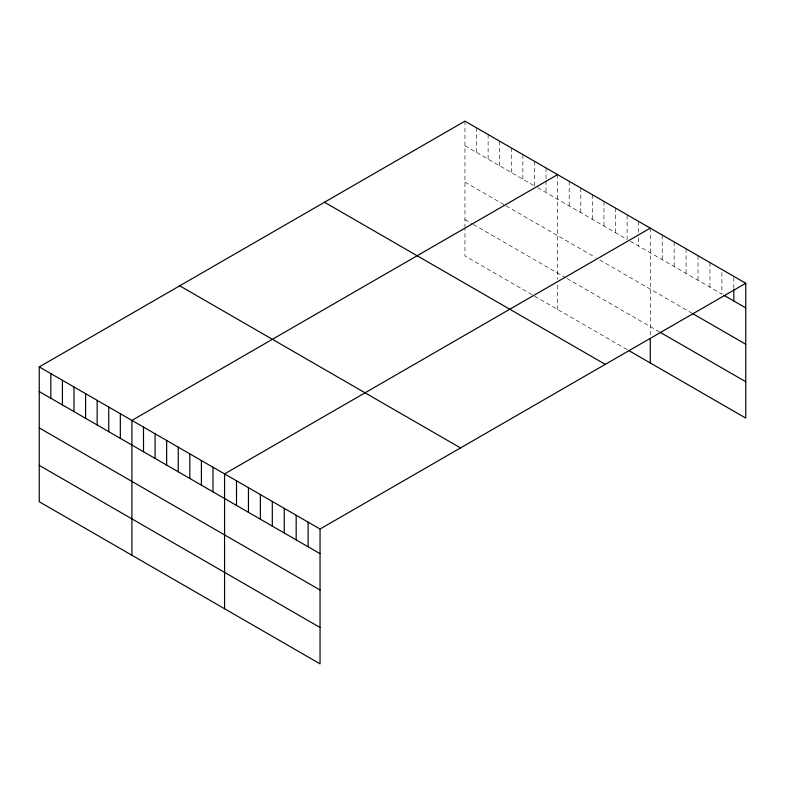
<?xml version="1.0" encoding="UTF-8"?>
<svg xmlns="http://www.w3.org/2000/svg" width="785" height="785" viewBox="0 0 785 785"><rect width="100%" height="100%" fill="white"/><g stroke="black" fill="none" stroke-linecap="round" stroke-linejoin="round"><path stroke-width="0.59" stroke-dasharray="3.92 2.94" d="M464.955 121.145L464.955 226.875M464.955 145.765L533.398 185.28M537.617 187.713L627.117 239.386L627.117 214.766M630.277 241.211L721.886 294.1L721.886 269.471M464.955 182.13L504.971 205.228M506.021 205.837L595.53 257.509M599.74 259.943L692.046 313.244M464.955 219.604L472.325 223.853M473.384 224.461L566.044 277.959M567.094 278.567L660.224 332.34M627.117 349.59L464.955 255.969L464.955 228.082M733.818 277.537L733.818 288.095M709.954 262.583L709.954 287.212M698.012 255.694L698.012 280.323M686.08 248.806L686.08 273.425M674.148 241.917L674.148 266.537M662.216 235.029L662.216 259.649M650.284 228.131L650.284 336.294M638.696 221.448L638.696 233.174M638.696 237.865L638.696 246.068M615.528 208.074L615.528 232.694M603.95 201.392L603.95 226.011M592.371 194.7L592.371 219.319M580.782 188.017L580.782 212.637M569.203 181.325L569.203 205.945M557.625 174.643L557.615 279.156M557.615 285.22L557.615 309.467M546.036 167.951L546.036 179.677M546.036 180.854L546.036 192.57M534.457 161.268L534.457 185.888M522.869 154.576L522.869 179.206M511.29 147.894L511.29 172.514M499.711 141.202L499.711 165.831M488.123 134.52L488.123 159.139M476.544 127.827L476.544 152.457"/><path stroke-width="1.18" d="M745.75 283.257L320.045 529.031L320.045 663.855L39.25 501.743L39.25 366.919L464.955 121.145L745.75 283.257L745.75 418.081L629.217 350.797M557.625 174.643L131.909 420.417L131.909 555.24M650.284 228.131L224.569 473.914L224.569 608.738M723.868 295.248L745.75 307.877M693.047 313.814L745.75 344.242M660.224 332.34L745.75 381.716M324.48 202.245L605.264 364.358M179.736 285.818L460.52 447.931M39.25 366.919L320.045 529.031M39.25 391.548L320.045 553.66M39.25 427.913L320.045 590.026M39.25 465.377L320.045 627.49M733.818 289.263L733.818 300.989M650.284 338.718L650.284 362.964M308.113 522.143L308.113 546.772M296.171 515.254L296.171 539.884M284.239 508.366L284.239 532.986M272.307 501.478L272.307 526.097M260.375 494.589L260.375 519.209M248.443 487.701L248.443 512.32M236.511 480.803L236.511 505.432M212.99 467.232L212.99 491.852M201.411 460.54L201.411 485.169M189.823 453.858L189.823 478.477M178.244 447.165L178.244 471.795M166.655 440.483L166.655 465.103M155.077 433.791L155.077 458.42M143.498 427.109L143.498 451.728M120.331 413.734L120.331 438.354M108.742 407.042L108.742 431.671M97.163 400.36L97.163 424.979M85.585 393.668L85.585 418.297M73.996 386.985L73.996 411.605M62.417 380.293L62.417 404.923M50.829 373.611L50.829 398.23"/></g></svg>
